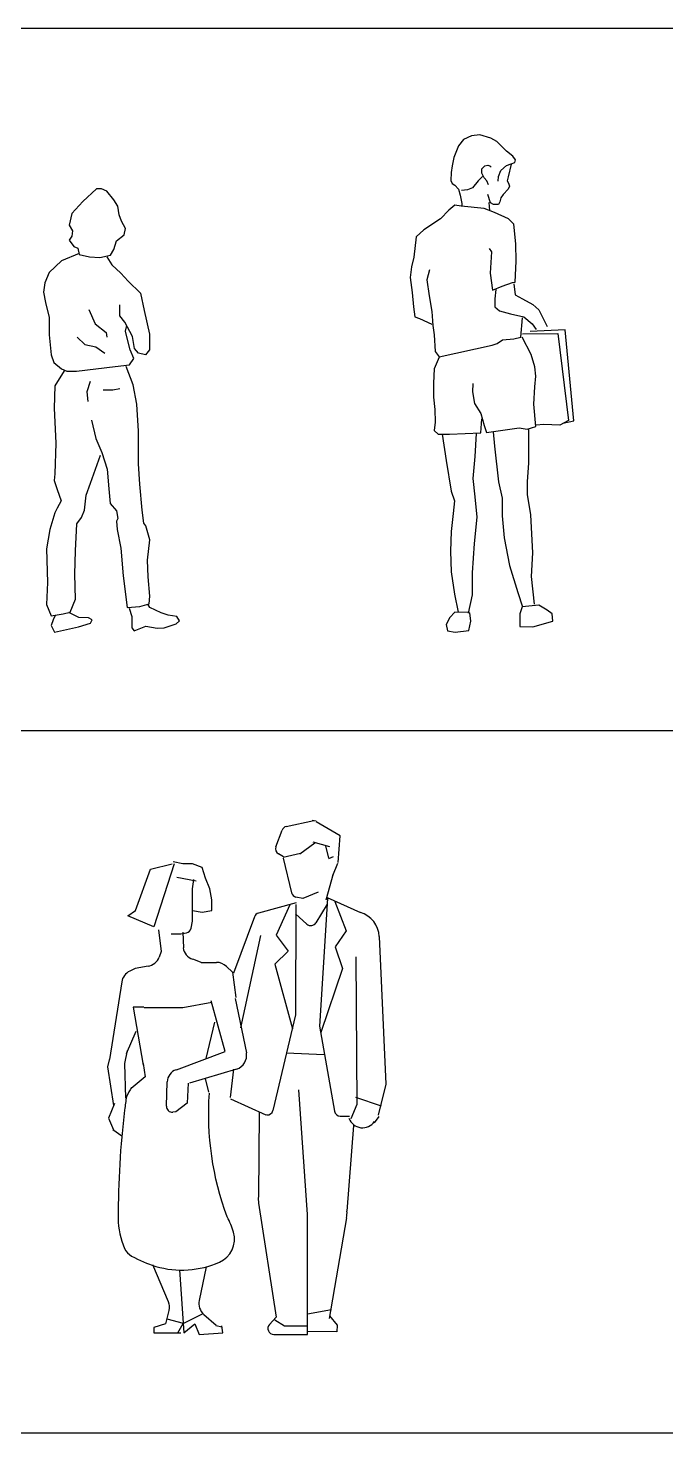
# Model space of a CAD drawing. Header units: millimetres. Extents: x 80073 to 99926, y 37306 to 52946.
# Drawn here: x 86163 to 88345, y 42602 to 47403 of the extents above; entities that cross this region are included whole.
import ezdxf

# ---------------------------------------------------------------- set-up
doc = ezdxf.new("R2010")
doc.units = ezdxf.units.MM
doc.layers.add('www.cad-blocks.net', color=7, linetype='Continuous')

# ---------------------------------------------------------------- blocks, each defined once
blk = doc.blocks.new('A$C18713A1F')
at = {"linetype": 'ByBlock'}
for p, q in [((0.1812, 1.5153), (0.1348, 1.4721)), ((0.1988, 1.5153), (0.1812, 1.5153)), ((0.2165, 1.5073), (0.1988, 1.5153)), ((0.2409, 1.4775), (0.2165, 1.5073)), ((0.1348, 1.4721), (0.0972, 1.4317)), ((0.2541, 1.4559), (0.2409, 1.4775)), ((0.2586, 1.4263), (0.2541, 1.4559)), ((0.0972, 1.4317), (0.0884, 1.3912)), ((0.2674, 1.4047), (0.2586, 1.4263)), ((0.2807, 1.3804), (0.2674, 1.4047)), ((0.0884, 1.3912), (0.0995, 1.3724)), ((0.0972, 1.3534), (0.0884, 1.34)), ((0.0995, 1.3724), (0.0972, 1.3534)), ((0.2497, 1.3372), (0.2762, 1.3588)), ((0.2762, 1.3588), (0.2807, 1.3804)), ((0.0884, 1.34), (0.1039, 1.3184)), ((0.1039, 1.3184), (0.1172, 1.313)), ((0.1172, 1.313), (0.1216, 1.2914)), ((0.2298, 1.2886), (0.2409, 1.3076)), ((0.2409, 1.3076), (0.2497, 1.3372)), ((0.0619, 1.2698), (0.02, 1.2293)), ((0.1216, 1.294), (0.0619, 1.2698)), ((0.1216, 1.2914), (0.1569, 1.2832)), ((0.1569, 1.2832), (0.1923, 1.2806)), ((0.1923, 1.2806), (0.2298, 1.2886)), ((0.2165, 1.2832), (0.2342, 1.2563)), ((0.2342, 1.2563), (0.2651, 1.2267)), ((0.02, 1.2293), (0.0044, 1.1943)), ((0.2651, 1.2267), (0.2895, 1.1997)), ((0.0044, 1.1943), (0, 1.1619)), ((0, 1.1619), (0.0067, 1.1268)), ((0.2895, 1.1997), (0.3314, 1.1591)), ((0.3314, 1.1591), (0.3447, 1.0998)), ((0.0067, 1.1268), (0.02, 1.0756)), ((0.2607, 1.081), (0.2607, 1.1188)), ((0.02, 1.0756), (0.02, 1.0162)), ((0.1547, 1.1026), (0.1768, 1.054)), ((0.2784, 1.0594), (0.2607, 1.081)), ((0.3049, 1.0108), (0.2784, 1.0594)), ((0.3447, 1.0998), (0.3623, 1.0188)), ((0.02, 1.0162), (0.0265, 0.9487)), ((0.1768, 1.054), (0.2144, 1.0242)), ((0.2144, 1.0242), (0.2165, 1.0081)), ((0.2807, 1.0296), (0.2851, 1.0486)), ((0.2872, 1), (0.2807, 1.0296)), ((0.3116, 0.9703), (0.3049, 1.0108)), ((0.3623, 1.0188), (0.3623, 0.9649)), ((0.1149, 1.0081), (0.1414, 0.9839)), ((0.1414, 0.9839), (0.179, 0.9757)), ((0.179, 0.9757), (0.21, 0.9541)), ((0.2961, 0.9649), (0.2872, 1)), ((0.3093, 0.9353), (0.2961, 0.9649)), ((0.3248, 0.9541), (0.3116, 0.9703)), ((0.3623, 0.9649), (0.3491, 0.9487)), ((0.0265, 0.9487), (0.0354, 0.9217)), ((0.0354, 0.9217), (0.0619, 0.9001)), ((0.2453, 0.9083), (0.2939, 0.9137)), ((0.2939, 0.9137), (0.3093, 0.9353)), ((0.3491, 0.9487), (0.3248, 0.9541)), ((0.0704, 0.8931), (0.0394, 0.8423)), ((0.0619, 0.9001), (0.0795, 0.8921)), ((0.0795, 0.8921), (0.1127, 0.8921)), ((0.1127, 0.8921), (0.179, 0.9001)), ((0.179, 0.9001), (0.2453, 0.9083)), ((0.3066, 0.8455), (0.2832, 0.9088)), ((0.0394, 0.8423), (0.0367, 0.7662)), ((0.1593, 0.8575), (0.148, 0.8212)), ((0.148, 0.8212), (0.1522, 0.7883)), ((0.2046, 0.828), (0.2373, 0.828)), ((0.2373, 0.828), (0.2612, 0.8333)), ((0.3196, 0.779), (0.3066, 0.8455)), ((0.3248, 0.6871), (0.3196, 0.779)), ((0.0367, 0.7662), (0.0419, 0.6459)), ((0.1639, 0.725), (0.1794, 0.6617)), ((0.3248, 0.5762), (0.3248, 0.6871)), ((0.0419, 0.6459), (0.0394, 0.5412)), ((0.1794, 0.6617), (0.2002, 0.6142)), ((0.1614, 0.5097), (0.1951, 0.6047)), ((0.2002, 0.6142), (0.2184, 0.5571)), ((0.3299, 0.5064), (0.3248, 0.5762)), ((0.0394, 0.5412), (0.0367, 0.5192)), ((0.2184, 0.5571), (0.2236, 0.4905)), ((0.0367, 0.5192), (0.0471, 0.4874)), ((0.0471, 0.4874), (0.0601, 0.4493)), ((0.1457, 0.4685), (0.1614, 0.5097)), ((0.2236, 0.4905), (0.2287, 0.4398)), ((0.3377, 0.4176), (0.3299, 0.5064)), ((0.0601, 0.4493), (0.0471, 0.424)), ((0.1406, 0.4176), (0.1457, 0.4685)), ((0.2287, 0.4398), (0.2496, 0.4145)), ((0.0394, 0.4081), (0.0212, 0.3512)), ((0.0471, 0.424), (0.0394, 0.4081)), ((0.1146, 0.3702), (0.1302, 0.3923)), ((0.1302, 0.3923), (0.1406, 0.4176)), ((0.2496, 0.4145), (0.2547, 0.3892)), ((0.2547, 0.3892), (0.2496, 0.3797)), ((0.3429, 0.3733), (0.3377, 0.4176)), ((0.0212, 0.3512), (0.0107, 0.2847)), ((0.1094, 0.2783), (0.1146, 0.3702)), ((0.2496, 0.3797), (0.2521, 0.3512)), ((0.2521, 0.3512), (0.2651, 0.2878)), ((0.3507, 0.3638), (0.3429, 0.3733)), ((0.3637, 0.3162), (0.3507, 0.3638)), ((0.3559, 0.2466), (0.3637, 0.3162)), ((0.0107, 0.2847), (0.0134, 0.1705)), ((0.1069, 0.199), (0.1094, 0.2783)), ((0.2651, 0.2878), (0.2729, 0.1928)), ((0.3586, 0.1895), (0.3559, 0.2466)), ((0.1094, 0.1135), (0.1069, 0.199)), ((0.2729, 0.1928), (0.2859, 0.085)), ((0.0134, 0.1705), (0.0107, 0.0945)), ((0.3637, 0.123), (0.3586, 0.1895)), ((0.0912, 0.0692), (0.1094, 0.1135)), ((0.3299, 0.0881), (0.3611, 0.0976)), ((0.3611, 0.0976), (0.3637, 0.123)), ((0.0107, 0.0945), (0.0264, 0.0564)), ((0.0264, 0.0564), (0.0679, 0.0628)), ((0.0403, 0.0577), (0.0336, 0.0425)), ((0.0679, 0.0628), (0.0912, 0.0692)), ((0.1213, 0.0507), (0.0866, 0.0672)), ((0.1541, 0.0495), (0.1213, 0.0507)), ((0.1667, 0.0425), (0.1541, 0.0495)), ((0.2859, 0.085), (0.3299, 0.0881)), ((0.293, 0.0824), (0.3017, 0.0543)), ((0.3017, 0.0543), (0.3026, 0.0154)), ((0.3643, 0.0849), (0.3575, 0.0955)), ((0.4029, 0.0661), (0.3643, 0.0849)), ((0.427, 0.0589), (0.4029, 0.0661)), ((0.4559, 0.0543), (0.427, 0.0589)), ((0.4656, 0.0389), (0.4559, 0.0543)), ((0.0336, 0.0425), (0.0268, 0.0235)), ((0.0268, 0.0235), (0.0375, 0)), ((0.0375, 0), (0.1194, 0.019)), ((0.1194, 0.019), (0.1608, 0.0307)), ((0.1608, 0.0307), (0.1667, 0.0425)), ((0.3026, 0.0154), (0.3102, 0.0047)), ((0.3102, 0.0047), (0.3499, 0.0213)), ((0.3499, 0.0213), (0.3884, 0.0142)), ((0.3884, 0.0142), (0.4126, 0.0154)), ((0.4126, 0.0154), (0.4539, 0.0283)), ((0.4539, 0.0283), (0.4656, 0.0389))]:
    blk.add_line(p, q, dxfattribs=at)
blk = doc.blocks.new('A$C43851DCA')
at = {"linetype": 'ByBlock'}
for p, q in [((0.183, 1.6837), (0.1651, 1.6629)), ((0.2094, 1.6963), (0.183, 1.6837)), ((0.2386, 1.6997), (0.2094, 1.6963)), ((0.2764, 1.6883), (0.2386, 1.6997)), ((0.2971, 1.6767), (0.2764, 1.6883)), ((0.1651, 1.6629), (0.1492, 1.6227)), ((0.3301, 1.6444), (0.2971, 1.6767)), ((0.3508, 1.6273), (0.3301, 1.6444)), ((0.1443, 1.5939), (0.1406, 1.5709)), ((0.1492, 1.6227), (0.1443, 1.5939)), ((0.2453, 1.5835), (0.2556, 1.5939)), ((0.2556, 1.5939), (0.2659, 1.5962)), ((0.2659, 1.5962), (0.2745, 1.5928)), ((0.2745, 1.5928), (0.2754, 1.5892)), ((0.3102, 1.5777), (0.3301, 1.5951)), ((0.3301, 1.5951), (0.3461, 1.6008)), ((0.3452, 1.5996), (0.3348, 1.557)), ((0.3461, 1.6008), (0.3583, 1.6054)), ((0.3602, 1.6145), (0.3508, 1.6273)), ((0.3583, 1.6054), (0.3602, 1.6145)), ((0.1406, 1.5709), (0.1387, 1.5444)), ((0.1387, 1.5444), (0.1443, 1.5341)), ((0.233, 1.5432), (0.2132, 1.519)), ((0.2472, 1.5581), (0.233, 1.5432)), ((0.2453, 1.5686), (0.2453, 1.5835)), ((0.2528, 1.5535), (0.2453, 1.5686)), ((0.2622, 1.5432), (0.2528, 1.5535)), ((0.2678, 1.5293), (0.2622, 1.5432)), ((0.3009, 1.5421), (0.3018, 1.5581)), ((0.3018, 1.5581), (0.3102, 1.5777)), ((0.3348, 1.557), (0.3319, 1.5432)), ((0.3319, 1.5432), (0.3366, 1.5352)), ((0.1443, 1.5341), (0.1529, 1.5282)), ((0.1529, 1.5282), (0.1651, 1.5145)), ((0.1651, 1.5145), (0.1707, 1.4937)), ((0.1707, 1.4937), (0.1765, 1.4649)), ((0.1963, 1.5122), (0.1755, 1.5099)), ((0.2132, 1.519), (0.1963, 1.5122)), ((0.2754, 1.4672), (0.2659, 1.496)), ((0.3188, 1.496), (0.3102, 1.4845)), ((0.3348, 1.5145), (0.3188, 1.496)), ((0.3394, 1.5248), (0.3348, 1.5145)), ((0.3366, 1.5352), (0.3394, 1.5248)), ((0.1328, 1.4423), (0.1038, 1.4126)), ((0.1524, 1.4602), (0.1328, 1.4423)), ((0.175, 1.4561), (0.1524, 1.4602)), ((0.2528, 1.4482), (0.175, 1.4561)), ((0.1765, 1.4649), (0.1765, 1.4558)), ((0.2884, 1.4343), (0.2528, 1.4482)), ((0.2726, 1.442), (0.2698, 1.4683)), ((0.2857, 1.4615), (0.2754, 1.4672)), ((0.3018, 1.4615), (0.2857, 1.4615)), ((0.3065, 1.4708), (0.3018, 1.4615)), ((0.3102, 1.4845), (0.3065, 1.4708)), ((0.1038, 1.4126), (0.047, 1.375)), ((0.337, 1.4126), (0.2884, 1.4343)), ((0.3548, 1.3948), (0.337, 1.4126)), ((0.3613, 1.3276), (0.3548, 1.3948)), ((0.021, 1.3513), (0.013, 1.2821)), ((0.047, 1.375), (0.021, 1.3513)), ((0.2706, 1.3117), (0.2786, 1.2998)), ((0.2786, 1.2998), (0.2738, 1.2267)), ((0.363, 1.2682), (0.3613, 1.3276)), ((0.0048, 1.2484), (0, 1.2128)), ((0.013, 1.2821), (0.0048, 1.2484)), ((0.3597, 1.1969), (0.363, 1.2682)), ((0, 1.2128), (0.0066, 1.1614)), ((0.0664, 1.2384), (0.0568, 1.2049)), ((0.0568, 1.2049), (0.0648, 1.1495)), ((0.2738, 1.2267), (0.282, 1.1693)), ((0.0066, 1.1614), (0.0114, 1.1119)), ((0.282, 1.1693), (0.3144, 1.1832)), ((0.2932, 1.1712), (0.29, 1.1395)), ((0.3144, 1.1832), (0.35, 1.1949)), ((0.35, 1.1949), (0.3597, 1.1969)), ((0.3548, 1.191), (0.3597, 1.1534)), ((0.3597, 1.1534), (0.384, 1.1395)), ((0.0114, 1.1119), (0.0162, 1.0782)), ((0.0648, 1.1495), (0.0746, 1.096)), ((0.29, 1.1395), (0.29, 1.1119)), ((0.29, 1.1119), (0.3062, 1.098)), ((0.384, 1.1395), (0.4196, 1.1197)), ((0.4196, 1.1197), (0.4407, 1.1021)), ((0.0162, 1.0782), (0.0324, 1.0723)), ((0.0324, 1.0723), (0.0746, 1.0525)), ((0.0746, 1.096), (0.0778, 1.0486)), ((0.3062, 1.098), (0.3435, 1.0882)), ((0.3435, 1.0882), (0.3889, 1.0782)), ((0.3792, 1.009), (0.384, 1.0743)), ((0.3889, 1.0782), (0.418, 1.0545)), ((0.4407, 1.1021), (0.4553, 1.0723)), ((0.4553, 1.0723), (0.4683, 1.0447)), ((0.0778, 1.0486), (0.0826, 1.0169)), ((0.0826, 1.0169), (0.0858, 0.9595)), ((0.3548, 1.0031), (0.3792, 1.009)), ((0.4144, 0.9498), (0.3831, 1.0087)), ((0.3844, 1.0198), (0.5055, 1.0213)), ((0.5301, 1.0341), (0.4105, 1.0277)), ((0.418, 1.0545), (0.431, 1.0347)), ((0.5055, 1.0213), (0.5419, 0.7242)), ((0.5601, 0.7227), (0.5301, 1.0341)), ((0.0988, 0.9417), (0.2803, 0.9812)), ((0.2803, 0.9812), (0.2982, 0.9873)), ((0.2982, 0.9873), (0.316, 0.9991)), ((0.316, 0.9991), (0.3548, 1.0031)), ((0.0995, 0.9404), (0.0826, 0.9006)), ((0.0858, 0.9595), (0.0988, 0.9417)), ((0.4261, 0.907), (0.4144, 0.9498)), ((0.0826, 0.9006), (0.0799, 0.8514)), ((0.43, 0.8751), (0.4261, 0.907)), ((0.4261, 0.8387), (0.43, 0.8751)), ((0.0799, 0.8514), (0.0799, 0.8037)), ((0.214, 0.8498), (0.2128, 0.8212)), ((0.2128, 0.8212), (0.2205, 0.7814)), ((0.4235, 0.78), (0.4261, 0.8387)), ((0.0799, 0.8037), (0.084, 0.7608)), ((0.2205, 0.7814), (0.2413, 0.7481)), ((0.43, 0.7036), (0.4235, 0.78)), ((0.084, 0.7608), (0.0852, 0.718)), ((0.2413, 0.7481), (0.2531, 0.7069)), ((0.2413, 0.6814), (0.2453, 0.7291)), ((0.5419, 0.7242), (0.5119, 0.7083)), ((0.5224, 0.7147), (0.5601, 0.7227)), ((0.0852, 0.718), (0.0826, 0.6894)), ((0.0826, 0.6894), (0.0956, 0.6766)), ((0.0956, 0.6766), (0.1347, 0.6766)), ((0.1093, 0.6768), (0.1227, 0.5875)), ((0.1347, 0.6766), (0.2413, 0.6814)), ((0.2223, 0.6011), (0.2267, 0.6794)), ((0.2531, 0.7069), (0.2608, 0.683)), ((0.2608, 0.683), (0.3728, 0.6989)), ((0.2843, 0.6848), (0.2887, 0.6362)), ((0.3728, 0.6989), (0.4001, 0.6941)), ((0.4001, 0.6941), (0.43, 0.7036)), ((0.406, 0.5795), (0.406, 0.693)), ((0.4573, 0.71), (0.4313, 0.7083)), ((0.5119, 0.7083), (0.4573, 0.71)), ((0.2887, 0.6362), (0.3019, 0.5146)), ((0.1227, 0.5875), (0.1403, 0.482)), ((0.2156, 0.5254), (0.2223, 0.6011)), ((0.4016, 0.5146), (0.406, 0.5795)), ((0.1403, 0.482), (0.1514, 0.4497)), ((0.2223, 0.4632), (0.2156, 0.5254)), ((0.3019, 0.5146), (0.3152, 0.4578)), ((0.4016, 0.4712), (0.4016, 0.5146)), ((0.1514, 0.4497), (0.1469, 0.4063)), ((0.2288, 0.3929), (0.2223, 0.4632)), ((0.3152, 0.4578), (0.3152, 0.3983)), ((0.4127, 0.4009), (0.4016, 0.4712)), ((0.1469, 0.4063), (0.1403, 0.3442)), ((0.22, 0.3036), (0.2288, 0.3929)), ((0.3152, 0.3983), (0.3219, 0.3226)), ((0.4192, 0.2713), (0.4127, 0.4009)), ((0.1403, 0.3442), (0.1381, 0.2767)), ((0.2134, 0.2036), (0.22, 0.3036)), ((0.3219, 0.3226), (0.3396, 0.2279)), ((0.1381, 0.2767), (0.1403, 0.2064)), ((0.4148, 0.1902), (0.4192, 0.2713)), ((0.1403, 0.2064), (0.1514, 0.1306)), ((0.2134, 0.1279), (0.2134, 0.2036)), ((0.3396, 0.2279), (0.3684, 0.136)), ((0.4259, 0.0955), (0.4148, 0.1902)), ((0.1514, 0.1306), (0.1647, 0.0685)), ((0.2, 0.0657), (0.2134, 0.1279)), ((0.3684, 0.136), (0.3839, 0.0873)), ((0.136, 0.0504), (0.1229, 0.0271)), ((0.1533, 0.0685), (0.136, 0.0504)), ((0.2029, 0.0675), (0.1533, 0.0685)), ((0.2078, 0.0383), (0.2037, 0.0664)), ((0.3834, 0.0867), (0.3751, 0.0625)), ((0.3751, 0.0625), (0.3751, 0.0201)), ((0.4403, 0.0925), (0.3834, 0.0867)), ((0.4683, 0.0755), (0.4403, 0.0925)), ((0.4855, 0.0634), (0.4683, 0.0755)), ((0.4881, 0.0383), (0.4855, 0.0634)), ((0.1229, 0.0271), (0.1279, 0.0051)), ((0.1279, 0.0051), (0.1543, 0)), ((0.1543, 0), (0.2011, 0.006)), ((0.2011, 0.006), (0.2078, 0.0383)), ((0.3751, 0.0201), (0.4196, 0.0191)), ((0.4196, 0.0191), (0.4881, 0.0383))]:
    blk.add_line(p, q, dxfattribs=at)
blk = doc.blocks.new('A$C0676313D')
at = {"linetype": 'ByBlock'}
for p, q in [((0.6115, 1.7371), (0.7056, 1.7573)), ((0.7131, 1.7547), (0.6996, 1.7571)), ((0.7959, 1.7043), (0.7138, 1.7526)), ((0.5755, 1.6677), (0.5969, 1.7246)), ((0.76, 1.6668), (0.7036, 1.6832)), ((0.7885, 1.6133), (0.7959, 1.7043)), ((0.6024, 1.633), (0.5843, 1.6433)), ((0.6595, 1.6448), (0.6008, 1.6311)), ((0.6575, 1.6438), (0.7095, 1.6804)), ((0.7451, 1.6705), (0.7556, 1.6288)), ((0.7721, 1.633), (0.7564, 1.6259)), ((0.2576, 1.6093), (0.2244, 1.6154)), ((0.2909, 1.6093), (0.2576, 1.6093)), ((0.3241, 1.597), (0.2909, 1.6093)), ((0.3351, 1.5602), (0.3241, 1.597)), ((0.6008, 1.6283), (0.6294, 1.5105)), ((0.7869, 1.6104), (0.7697, 1.5677)), ((0.3029, 1.5504), (0.2365, 1.5627)), ((0.2909, 1.5233), (0.2954, 1.5551)), ((0.3499, 1.5233), (0.3351, 1.5602)), ((0.7713, 1.5748), (0.7467, 1.4847)), ((0.2909, 1.4127), (0.2909, 1.5233)), ((0.3573, 1.4865), (0.3499, 1.5233)), ((0.6682, 1.4901), (0.6443, 1.4957)), ((0.7206, 1.5121), (0.6682, 1.4901)), ((0.7521, 1.4912), (0.7249, 1.054)), ((0.751, 1.4936), (0.8649, 1.4428)), ((0.2909, 1.4496), (0.3241, 1.4435)), ((0.3241, 1.4435), (0.3573, 1.4496)), ((0.3573, 1.4496), (0.3573, 1.4865)), ((0.6458, 1.4762), (0.5159, 1.4407)), ((0.624, 1.469), (0.5768, 1.3654)), ((0.6436, 1.4704), (0.6428, 1.0936)), ((0.7514, 1.4715), (0.7128, 1.4075)), ((0.7776, 1.4804), (0.8158, 1.3804)), ((0.2861, 1.3892), (0.2909, 1.4127)), ((0.5024, 1.4283), (0.4311, 1.2359)), ((0.6821, 1.4031), (0.6434, 1.4387)), ((0.1739, 1.3838), (0.1838, 1.3095)), ((0.2171, 1.3698), (0.2503, 1.3698)), ((0.2503, 1.3698), (0.2702, 1.3734)), ((0.2607, 1.3218), (0.2582, 1.3755)), ((0.5237, 1.3641), (0.4549, 1.0487)), ((0.5768, 1.3654), (0.6178, 1.3108)), ((0.8158, 1.3804), (0.7788, 1.3258)), ((0.9297, 1.3604), (0.9518, 0.8561)), ((0.1838, 1.3095), (0.1766, 1.2906)), ((0.6178, 1.3108), (0.5724, 1.2664)), ((0.7788, 1.3258), (0.8033, 1.2515)), ((0.0945, 1.2517), (0.0758, 1.2425)), ((0.1384, 1.2592), (0.0945, 1.2517)), ((0.2905, 1.2847), (0.3227, 1.2723)), ((0.3203, 1.2723), (0.3722, 1.2723)), ((0.4067, 1.2585), (0.4269, 1.2393)), ((0.5724, 1.2664), (0.6325, 1.0449)), ((0.8033, 1.2515), (0.7295, 1.0323)), ((0.8488, 1.291), (0.8528, 0.787)), ((0.0484, 1.2053), (0.0071, 0.9406)), ((0.4269, 1.2393), (0.4393, 1.1526)), ((0.1243, 1.1195), (0.0871, 1.1195)), ((0.0871, 1.1195), (0.1218, 0.9214)), ((0.4021, 0.9679), (0.354, 1.1412)), ((0.4368, 1.1484), (0.4751, 0.963)), ((0.3661, 1.0675), (0.336, 0.944)), ((0.6428, 1.0936), (0.5655, 0.7661)), ((0.0971, 1.0357), (0.0638, 0.9596)), ((0.7249, 1.054), (0.7759, 0.7637)), ((0.0676, 0.9715), (0.0575, 0.9265)), ((0.2355, 0.9056), (0.4021, 0.9679)), ((0.611, 0.9633), (0.7413, 0.9579)), ((0.0068, 0.9434), (0, 0.9152)), ((0, 0.9152), (0.0205, 0.7832)), ((0.0575, 0.9265), (0.0609, 0.8083)), ((0.1217, 0.9265), (0.1285, 0.8815)), ((0.1285, 0.8815), (0.0806, 0.8417)), ((0.4415, 0.9076), (0.2801, 0.8596)), ((0.3466, 0.8291), (0.3356, 0.8755)), ((0.4205, 0.8103), (0.4322, 0.9074)), ((0.2012, 0.7812), (0.2039, 0.8641)), ((0.2754, 0.8596), (0.2719, 0.7915)), ((0.6838, 0.4109), (0.6549, 0.8363)), ((0.9518, 0.8561), (0.9259, 0.75)), ((0.0234, 0.7905), (0.0031, 0.7399)), ((0.2719, 0.7915), (0.2339, 0.7618)), ((0.5425, 0.7502), (0.4217, 0.8051)), ((0.8528, 0.787), (0.8323, 0.7373)), ((0.9371, 0.7809), (0.8496, 0.8101)), ((0.0031, 0.7399), (0.0198, 0.6995)), ((0.2339, 0.7618), (0.2234, 0.7606)), ((0.5184, 0.7607), (0.5162, 0.4725)), ((0.7956, 0.7472), (0.8277, 0.7472)), ((0.8323, 0.7373), (0.8323, 0.7373)), ((0.9133, 0.7244), (0.9286, 0.746)), ((0.0177, 0.701), (0.049, 0.6794)), ((0.8413, 0.7149), (0.819, 0.4221)), ((0.5167, 0.4489), (0.5768, 0.0599)), ((0.6838, 0.001), (0.6838, 0.4109)), ((0.8179, 0.3998), (0.7579, 0.0551)), ((0.2595, 0.0385), (0.2044, 0.0533)), ((0.326, 0.0709), (0.2595, 0.0385)), ((0.5768, 0.0599), (0.5537, 0.0345)), ((0.5724, 0.0503), (0.6054, 0.0305)), ((0.7663, 0.085), (0.6838, 0.0701)), ((0.7588, 0.0641), (0.7854, 0.0322)), ((0.2408, 0.0061), (0.2587, 0.0385)), ((0.3706, 0.0317), (0.3925, 0.0263)), ((0.5685, 0.001), (0.6838, 0.001)), ((0.6054, 0.0305), (0.6838, 0.0305)), ((0.7842, 0.0097), (0.6837, 0.0106)), ((0.7854, 0.0322), (0.7842, 0.0097))]:
    blk.add_line(p, q, dxfattribs=at)
for points in [[(0.2281, 1.6093), (0.158, 1.3943), (0.0694, 1.4312), (0.0953, 1.4496), (0.1469, 1.5909), (0.2207, 1.6093)], [(0.1248, 1.1179), (0.2576, 1.1179), (0.3573, 1.1363)], [(0.2466, 0.2211), (0.2613, 0.0061), (0.2982, 0.0369), (0.313, 0), (0.3942, 0.0061), (0.3905, 0.0307)]]:
    blk.add_lwpolyline(points, dxfattribs=at)
for points in [[(0.0822, 0.8446, 0.006459), (0.0647, 0.8142, 0.007255), (0.0584, 0.7678, 0.030023), (0.0361, 0.3977, 0.106914), (0.0584, 0.2948, 0.157199), (0.082, 0.2688, 0.059763), (0.1654, 0.2334, 0.175823), (0.3827, 0.2477, 0.373908), (0.4311, 0.3501, 0.063459), (0.4089, 0.4023, -0.104983), (0.3482, 0.8252, -0.028354)], [(0.1543, 0.2396), (0.2071, 0.1134, -0.159251), (0.2095, 0.0824), (0.1986, 0.0369), (0.158, 0.0246), (0.158, 0.0061), (0.2503, 0.0061)], [(0.3376, 0.2321), (0.3135, 0.1169, 0.269893), (0.3294, 0.0691), (0.3714, 0.0321)]]:
    blk.add_lwpolyline(points, format="xyb", dxfattribs=at)
for centre, radius, start, end in [((0.6157, 1.7175), 0.02, 102.1298, 159.3612), ((0.5942, 1.6606), 0.02, 159.3612, 240.2551), ((0.6488, 1.5152), 0.02, 193.6476, 256.8035), ((0.5212, 1.4214), 0.02, 105.3057, 159.655), ((0.8397, 1.3564), 0.09, 2.5114, 73.7524), ((0.6956, 1.4179), 0.02, 227.4288, 328.9045), ((0.2665, 1.3931), 0.02, 280.4784, 348.676), ((0.3077, 1.33), 0.05, 189.4742, 250.1071), ((0.1299, 1.3085), 0.05, 279.7701, 339.0778), ((0.3722, 1.2223), 0.05, 46.4338, 90), ((0.0978, 1.1976), 0.05, 116.085, 171.147), ((0.4258, 0.955), 0.05, 288.413, 9.2082), ((0.2489, 0.8626), 0.045, 108.2007, 178.14), ((0.2212, 0.7805), 0.02, 178.14, 276.3322), ((0.5461, 0.7707), 0.02, 264.7473, 346.7265), ((0.7956, 0.7672), 0.02, 189.9737, 270), ((0.8725, 0.757), 0.05, 200.3738, 324.7276), ((0.6056, 0.4626), 0.09, 173.6946, 188.7894), ((0.7292, 0.4153), 0.09, 350.1222, 4.3706), ((0.5685, 0.021), 0.02, 137.7458, 270)]:
    blk.add_arc(centre, radius, start, end, dxfattribs=at)
blk = doc.blocks.new('format')
at = {"layer": 'www.cad-blocks.net', "color": 155, "true_color": 0x546d8e}
for p, q in [((82028.4, 47402.7), (99925.9, 47402.7)), ((82028.4, 45002.2), (99925.9, 45002.2)), ((82028.4, 42601.7), (99925.9, 42601.7))]:
    blk.add_line(p, q, dxfattribs=at)

msp = doc.modelspace()

# ---------------------------------------------------------------- block references
at = {"xscale": 1000, "yscale": 1000, "zscale": 1000}
for name, p in [('A$C43851DCA', (87469.6, 45337.9)), ('A$C18713A1F', (86215.3, 45337.9)), ('A$C0676313D', (86434.5, 42937.4))]:
    msp.add_blockref(name, p, dxfattribs=at)
at = {"layer": 'www.cad-blocks.net'}
msp.add_blockref('format', (0, 0), dxfattribs=at)

doc.saveas('drawing.dxf')
